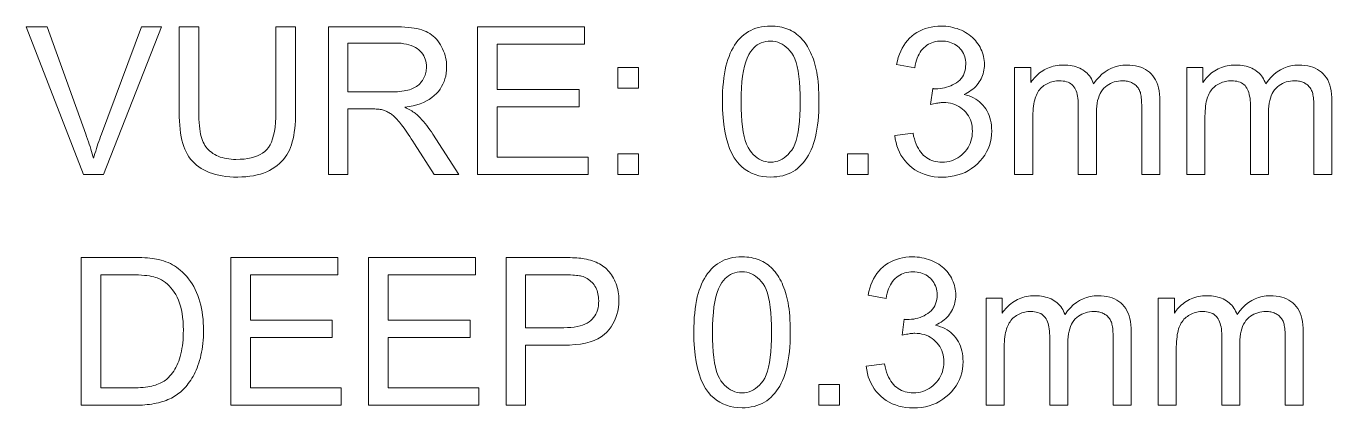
# Model space of a CAD drawing. Extents: x 0 to 594, y 0 to 575.
# Drawn here: x 257.04 to 283.53, y 84.37 to 92.12 of the extents above; entities that cross this region are included whole.
import ezdxf

# ---------------------------------------------------------------- set-up
doc = ezdxf.new("R2010")
doc.units = 0

msp = doc.modelspace()

# ---------------------------------------------------------------- linework, layer by layer
at = {"color": 7, "lineweight": 13}
for points in [[(258.199, 89.103), (257.037, 92.103), (257.467, 92.103), (258.246, 89.924), (258.265, 89.872), (258.283, 89.82), (258.3, 89.77), (258.317, 89.719), (258.333, 89.67), (258.348, 89.621), (258.363, 89.573), (258.377, 89.526), (258.391, 89.479), (258.404, 89.433), (258.418, 89.482), (258.433, 89.531), (258.448, 89.58), (258.463, 89.629), (258.479, 89.678), (258.495, 89.727), (258.512, 89.776), (258.53, 89.826), (258.547, 89.875), (258.565, 89.924), (259.376, 92.103), (259.781, 92.103), (258.606, 89.103)], [(262.106, 92.103), (262.503, 92.103), (262.503, 90.37), (262.502, 90.281), (262.499, 90.196), (262.494, 90.115), (262.486, 90.038), (262.477, 89.964), (262.466, 89.894), (262.453, 89.828), (262.437, 89.765), (262.42, 89.707), (262.4, 89.652), (262.378, 89.599), (262.353, 89.549), (262.324, 89.501), (262.292, 89.455), (262.257, 89.41), (262.218, 89.368), (262.176, 89.328), (262.131, 89.289), (262.083, 89.253), (262.031, 89.219), (261.976, 89.187), (261.918, 89.159), (261.856, 89.134), (261.791, 89.112), (261.722, 89.094), (261.651, 89.079), (261.575, 89.067), (261.497, 89.059), (261.415, 89.054), (261.33, 89.052), (261.247, 89.053), (261.168, 89.058), (261.091, 89.065), (261.017, 89.075), (260.947, 89.088), (260.88, 89.104), (260.815, 89.123), (260.754, 89.145), (260.696, 89.17), (260.641, 89.197), (260.588, 89.228), (260.539, 89.261), (260.493, 89.296), (260.451, 89.334), (260.411, 89.375), (260.374, 89.418), (260.34, 89.464), (260.31, 89.513), (260.282, 89.564), (260.258, 89.618), (260.236, 89.675), (260.217, 89.736), (260.199, 89.801), (260.185, 89.87), (260.172, 89.943), (260.162, 90.021), (260.154, 90.102), (260.148, 90.187), (260.144, 90.276), (260.143, 90.37), (260.143, 92.103), (260.54, 92.103), (260.54, 90.372), (260.541, 90.296), (260.543, 90.224), (260.547, 90.156), (260.552, 90.092), (260.558, 90.032), (260.566, 89.977), (260.576, 89.925), (260.587, 89.878), (260.599, 89.835), (260.613, 89.796), (260.628, 89.76), (260.646, 89.725), (260.666, 89.692), (260.688, 89.661), (260.712, 89.632), (260.738, 89.604), (260.766, 89.578), (260.796, 89.554), (260.828, 89.531), (260.863, 89.51), (260.899, 89.491), (260.936, 89.474), (260.976, 89.459), (261.017, 89.446), (261.059, 89.435), (261.103, 89.426), (261.149, 89.419), (261.196, 89.414), (261.245, 89.411), (261.295, 89.41), (261.38, 89.412), (261.46, 89.418), (261.535, 89.428), (261.605, 89.442), (261.67, 89.46), (261.73, 89.482), (261.785, 89.507), (261.835, 89.537), (261.88, 89.571), (261.919, 89.609), (261.955, 89.652), (261.987, 89.703), (262.014, 89.761), (262.039, 89.826), (262.059, 89.899), (262.076, 89.979), (262.089, 90.066), (262.098, 90.161), (262.104, 90.263), (262.106, 90.372)], [(263.17, 89.103), (263.17, 92.103), (264.5, 92.103), (264.578, 92.102), (264.653, 92.1), (264.723, 92.096), (264.79, 92.09), (264.853, 92.083), (264.912, 92.074), (264.967, 92.064), (265.019, 92.051), (265.066, 92.038), (265.11, 92.022), (265.151, 92.005), (265.19, 91.985), (265.228, 91.963), (265.263, 91.938), (265.298, 91.911), (265.33, 91.881), (265.361, 91.848), (265.39, 91.814), (265.418, 91.777), (265.443, 91.737), (265.467, 91.695), (265.488, 91.653), (265.507, 91.61), (265.523, 91.566), (265.537, 91.521), (265.548, 91.476), (265.557, 91.429), (265.563, 91.382), (265.567, 91.334), (265.568, 91.285), (265.566, 91.222), (265.56, 91.161), (265.55, 91.102), (265.535, 91.045), (265.517, 90.99), (265.494, 90.938), (265.467, 90.887), (265.436, 90.838), (265.401, 90.791), (265.362, 90.746), (265.318, 90.704), (265.27, 90.665), (265.217, 90.629), (265.16, 90.597), (265.099, 90.567), (265.032, 90.541), (264.962, 90.518), (264.887, 90.498), (264.807, 90.482), (264.723, 90.468), (264.754, 90.453), (264.783, 90.438), (264.811, 90.423), (264.837, 90.408), (264.862, 90.393), (264.885, 90.378), (264.907, 90.363), (264.927, 90.348), (264.945, 90.333), (264.962, 90.319), (264.997, 90.286), (265.031, 90.252), (265.065, 90.216), (265.099, 90.178), (265.132, 90.139), (265.165, 90.098), (265.197, 90.056), (265.229, 90.012), (265.261, 89.967), (265.292, 89.92), (265.814, 89.103), (265.314, 89.103), (264.917, 89.727), (264.883, 89.78), (264.85, 89.83), (264.819, 89.878), (264.788, 89.923), (264.759, 89.966), (264.731, 90.006), (264.704, 90.043), (264.678, 90.078), (264.654, 90.111), (264.631, 90.141), (264.609, 90.168), (264.587, 90.195), (264.566, 90.219), (264.545, 90.241), (264.524, 90.262), (264.504, 90.282), (264.485, 90.299), (264.466, 90.315), (264.447, 90.329), (264.429, 90.341), (264.412, 90.352), (264.394, 90.363), (264.376, 90.372), (264.358, 90.381), (264.34, 90.39), (264.321, 90.397), (264.303, 90.404), (264.285, 90.411), (264.267, 90.416), (264.248, 90.421), (264.234, 90.424), (264.218, 90.426), (264.2, 90.428), (264.181, 90.43), (264.159, 90.432), (264.136, 90.433), (264.112, 90.434), (264.085, 90.435), (264.057, 90.435), (264.027, 90.435), (263.567, 90.435), (263.567, 89.103)], [(266.198, 89.103), (266.198, 92.103), (268.368, 92.103), (268.368, 91.749), (266.595, 91.749), (266.595, 90.83), (268.255, 90.83), (268.255, 90.478), (266.595, 90.478), (266.595, 89.457), (268.437, 89.457), (268.437, 89.103)], [(271.165, 90.583), (271.166, 90.687), (271.169, 90.787), (271.175, 90.883), (271.183, 90.975), (271.192, 91.063), (271.204, 91.146), (271.219, 91.226), (271.235, 91.301), (271.254, 91.372), (271.275, 91.439), (271.298, 91.502), (271.323, 91.563), (271.35, 91.62), (271.379, 91.675), (271.411, 91.726), (271.444, 91.775), (271.48, 91.82), (271.518, 91.863), (271.558, 91.903), (271.6, 91.939), (271.644, 91.973), (271.691, 92.003), (271.74, 92.029), (271.79, 92.052), (271.844, 92.071), (271.899, 92.087), (271.957, 92.1), (272.017, 92.108), (272.079, 92.114), (272.143, 92.115), (272.191, 92.114), (272.237, 92.112), (272.283, 92.107), (272.327, 92.1), (272.37, 92.091), (272.412, 92.08), (272.452, 92.068), (272.492, 92.053), (272.53, 92.037), (272.567, 92.018), (272.603, 91.998), (272.637, 91.976), (272.67, 91.952), (272.702, 91.927), (272.733, 91.9), (272.763, 91.871), (272.791, 91.84), (272.818, 91.808), (272.843, 91.774), (272.868, 91.738), (272.891, 91.7), (272.913, 91.661), (272.934, 91.621), (272.954, 91.579), (272.974, 91.535), (272.992, 91.489), (273.009, 91.442), (273.025, 91.394), (273.04, 91.344), (273.054, 91.292), (273.067, 91.237), (273.078, 91.179), (273.088, 91.117), (273.097, 91.052), (273.105, 90.983), (273.111, 90.91), (273.115, 90.834), (273.119, 90.754), (273.121, 90.67), (273.121, 90.583), (273.12, 90.479), (273.117, 90.38), (273.112, 90.284), (273.104, 90.193), (273.094, 90.106), (273.082, 90.022), (273.068, 89.943), (273.052, 89.868), (273.034, 89.797), (273.013, 89.73), (272.99, 89.667), (272.965, 89.606), (272.938, 89.549), (272.909, 89.494), (272.878, 89.443), (272.844, 89.394), (272.808, 89.348), (272.771, 89.306), (272.731, 89.266), (272.689, 89.229), (272.644, 89.195), (272.598, 89.165), (272.549, 89.139), (272.498, 89.116), (272.444, 89.096), (272.389, 89.08), (272.331, 89.068), (272.27, 89.059), (272.208, 89.054), (272.143, 89.052), (272.058, 89.055), (271.977, 89.064), (271.9, 89.08), (271.826, 89.102), (271.756, 89.13), (271.69, 89.164), (271.627, 89.204), (271.568, 89.251), (271.513, 89.304), (271.462, 89.363), (271.405, 89.443), (271.355, 89.532), (271.31, 89.63), (271.272, 89.738), (271.239, 89.855), (271.213, 89.982), (271.192, 90.118), (271.177, 90.263), (271.168, 90.418)], [(274.662, 89.895), (275.031, 89.944), (275.044, 89.883), (275.06, 89.826), (275.077, 89.772), (275.096, 89.722), (275.116, 89.675), (275.139, 89.631), (275.163, 89.592), (275.189, 89.555), (275.217, 89.522), (275.247, 89.493), (275.278, 89.467), (275.31, 89.443), (275.344, 89.423), (275.379, 89.405), (275.416, 89.389), (275.453, 89.377), (275.493, 89.367), (275.533, 89.36), (275.575, 89.356), (275.618, 89.355), (275.669, 89.357), (275.719, 89.362), (275.767, 89.371), (275.813, 89.384), (275.858, 89.4), (275.901, 89.42), (275.942, 89.443), (275.982, 89.47), (276.02, 89.501), (276.057, 89.535), (276.091, 89.572), (276.121, 89.61), (276.148, 89.651), (276.172, 89.693), (276.191, 89.736), (276.207, 89.782), (276.22, 89.829), (276.229, 89.878), (276.234, 89.929), (276.236, 89.981), (276.234, 90.031), (276.229, 90.079), (276.221, 90.125), (276.21, 90.17), (276.195, 90.213), (276.176, 90.253), (276.155, 90.293), (276.13, 90.33), (276.102, 90.366), (276.07, 90.4), (276.036, 90.431), (276, 90.459), (275.963, 90.484), (275.923, 90.505), (275.882, 90.523), (275.839, 90.538), (275.794, 90.549), (275.747, 90.558), (275.699, 90.563), (275.649, 90.564), (275.627, 90.564), (275.605, 90.563), (275.581, 90.561), (275.557, 90.558), (275.532, 90.554), (275.505, 90.55), (275.478, 90.544), (275.449, 90.538), (275.419, 90.531), (275.389, 90.523), (275.43, 90.847), (275.437, 90.846), (275.444, 90.845), (275.451, 90.845), (275.457, 90.844), (275.463, 90.844), (275.469, 90.843), (275.474, 90.843), (275.479, 90.843), (275.484, 90.843), (275.489, 90.843), (275.536, 90.844), (275.581, 90.847), (275.626, 90.854), (275.67, 90.862), (275.713, 90.873), (275.755, 90.887), (275.795, 90.903), (275.835, 90.921), (275.875, 90.942), (275.913, 90.965), (275.948, 90.991), (275.98, 91.02), (276.009, 91.051), (276.033, 91.085), (276.054, 91.121), (276.071, 91.161), (276.084, 91.202), (276.093, 91.247), (276.099, 91.294), (276.101, 91.344), (276.1, 91.384), (276.095, 91.422), (276.089, 91.459), (276.079, 91.495), (276.067, 91.529), (276.052, 91.562), (276.034, 91.593), (276.013, 91.624), (275.99, 91.652), (275.964, 91.68), (275.936, 91.705), (275.906, 91.727), (275.874, 91.747), (275.841, 91.765), (275.807, 91.779), (275.771, 91.791), (275.733, 91.801), (275.693, 91.807), (275.652, 91.811), (275.61, 91.813), (275.568, 91.811), (275.527, 91.807), (275.487, 91.8), (275.449, 91.791), (275.413, 91.779), (275.378, 91.764), (275.344, 91.746), (275.312, 91.726), (275.281, 91.703), (275.252, 91.677), (275.224, 91.649), (275.198, 91.618), (275.175, 91.584), (275.153, 91.548), (275.134, 91.509), (275.117, 91.467), (275.101, 91.422), (275.088, 91.375), (275.077, 91.325), (275.068, 91.272), (274.699, 91.338), (274.714, 91.41), (274.733, 91.479), (274.755, 91.545), (274.781, 91.607), (274.81, 91.666), (274.842, 91.722), (274.878, 91.775), (274.917, 91.824), (274.96, 91.869), (275.006, 91.912), (275.055, 91.95), (275.107, 91.985), (275.16, 92.016), (275.216, 92.042), (275.275, 92.064), (275.335, 92.083), (275.398, 92.097), (275.464, 92.107), (275.532, 92.113), (275.602, 92.115), (275.65, 92.114), (275.698, 92.111), (275.745, 92.106), (275.792, 92.099), (275.837, 92.089), (275.882, 92.077), (275.926, 92.064), (275.97, 92.048), (276.012, 92.03), (276.054, 92.01), (276.094, 91.988), (276.133, 91.965), (276.169, 91.94), (276.204, 91.913), (276.236, 91.885), (276.267, 91.856), (276.296, 91.825), (276.322, 91.792), (276.347, 91.758), (276.37, 91.722), (276.391, 91.686), (276.409, 91.649), (276.426, 91.611), (276.44, 91.573), (276.452, 91.535), (276.462, 91.496), (276.47, 91.456), (276.475, 91.417), (276.478, 91.376), (276.48, 91.336), (276.478, 91.297), (276.475, 91.259), (276.47, 91.222), (276.463, 91.186), (276.453, 91.15), (276.442, 91.115), (276.428, 91.081), (276.413, 91.047), (276.395, 91.014), (276.375, 90.982), (276.353, 90.95), (276.329, 90.92), (276.304, 90.892), (276.276, 90.864), (276.246, 90.838), (276.214, 90.814), (276.18, 90.79), (276.144, 90.768), (276.106, 90.747), (276.066, 90.728), (276.118, 90.714), (276.168, 90.698), (276.215, 90.679), (276.26, 90.658), (276.303, 90.634), (276.343, 90.607), (276.38, 90.577), (276.416, 90.545), (276.449, 90.511), (276.48, 90.473), (276.508, 90.434), (276.533, 90.392), (276.555, 90.348), (276.574, 90.303), (276.59, 90.255), (276.603, 90.206), (276.614, 90.155), (276.621, 90.102), (276.625, 90.046), (276.627, 89.989), (276.624, 89.912), (276.615, 89.837), (276.601, 89.764), (276.581, 89.694), (276.555, 89.626), (276.524, 89.561), (276.486, 89.498), (276.444, 89.437), (276.395, 89.379), (276.34, 89.323), (276.282, 89.271), (276.22, 89.225), (276.155, 89.184), (276.087, 89.148), (276.016, 89.118), (275.942, 89.094), (275.865, 89.075), (275.785, 89.061), (275.702, 89.053), (275.616, 89.05), (275.538, 89.052), (275.463, 89.059), (275.391, 89.071), (275.321, 89.088), (275.255, 89.109), (275.19, 89.135), (275.129, 89.165), (275.07, 89.201), (275.014, 89.241), (274.96, 89.285), (274.91, 89.334), (274.865, 89.385), (274.824, 89.439), (274.787, 89.496), (274.755, 89.555), (274.728, 89.618), (274.705, 89.683), (274.686, 89.751), (274.672, 89.822)], [(263.567, 90.779), (264.42, 90.779), (264.473, 90.78), (264.524, 90.781), (264.573, 90.784), (264.619, 90.788), (264.663, 90.793), (264.704, 90.799), (264.743, 90.807), (264.78, 90.815), (264.814, 90.825), (264.846, 90.835), (264.876, 90.847), (264.904, 90.861), (264.931, 90.875), (264.957, 90.891), (264.981, 90.909), (265.003, 90.927), (265.025, 90.947), (265.044, 90.969), (265.062, 90.991), (265.079, 91.015), (265.094, 91.04), (265.108, 91.066), (265.12, 91.092), (265.13, 91.118), (265.139, 91.145), (265.146, 91.172), (265.152, 91.199), (265.156, 91.227), (265.158, 91.256), (265.159, 91.285), (265.157, 91.326), (265.153, 91.367), (265.145, 91.405), (265.134, 91.443), (265.12, 91.478), (265.103, 91.513), (265.083, 91.545), (265.06, 91.577), (265.034, 91.606), (265.004, 91.635), (264.972, 91.661), (264.935, 91.684), (264.896, 91.704), (264.852, 91.722), (264.805, 91.737), (264.755, 91.75), (264.7, 91.759), (264.643, 91.766), (264.581, 91.77), (264.516, 91.772), (263.567, 91.772)], [(271.544, 90.583), (271.545, 90.44), (271.551, 90.307), (271.559, 90.184), (271.571, 90.071), (271.587, 89.967), (271.606, 89.874), (271.628, 89.791), (271.654, 89.717), (271.684, 89.653), (271.717, 89.599), (271.752, 89.553), (271.789, 89.511), (271.828, 89.475), (271.868, 89.443), (271.91, 89.416), (271.953, 89.394), (271.998, 89.377), (272.045, 89.365), (272.093, 89.357), (272.143, 89.355), (272.193, 89.357), (272.242, 89.365), (272.288, 89.377), (272.333, 89.394), (272.377, 89.416), (272.419, 89.443), (272.459, 89.475), (272.497, 89.512), (272.535, 89.554), (272.57, 89.6), (272.603, 89.654), (272.632, 89.718), (272.658, 89.792), (272.681, 89.875), (272.7, 89.969), (272.715, 90.072), (272.727, 90.185), (272.736, 90.308), (272.741, 90.44), (272.743, 90.583), (272.741, 90.726), (272.736, 90.859), (272.727, 90.982), (272.715, 91.096), (272.7, 91.199), (272.681, 91.293), (272.658, 91.376), (272.632, 91.45), (272.603, 91.513), (272.57, 91.567), (272.534, 91.613), (272.497, 91.655), (272.459, 91.691), (272.418, 91.723), (272.376, 91.75), (272.332, 91.772), (272.286, 91.789), (272.239, 91.801), (272.19, 91.808), (272.139, 91.81), (272.089, 91.808), (272.042, 91.802), (271.996, 91.791), (271.953, 91.776), (271.911, 91.757), (271.871, 91.733), (271.834, 91.705), (271.799, 91.673), (271.765, 91.636), (271.734, 91.596), (271.698, 91.536), (271.665, 91.467), (271.637, 91.389), (271.612, 91.302), (271.591, 91.205), (271.574, 91.099), (271.561, 90.984), (271.551, 90.86), (271.546, 90.726)], [(269.041, 90.857), (269.041, 91.276), (269.46, 91.276), (269.46, 90.857)], [(277.093, 89.103), (277.093, 91.276), (277.423, 91.276), (277.423, 90.971), (277.444, 91.003), (277.467, 91.033), (277.49, 91.062), (277.516, 91.089), (277.542, 91.115), (277.57, 91.141), (277.599, 91.164), (277.63, 91.187), (277.662, 91.208), (277.695, 91.228), (277.73, 91.247), (277.765, 91.263), (277.801, 91.278), (277.839, 91.291), (277.877, 91.301), (277.916, 91.31), (277.956, 91.317), (277.997, 91.322), (278.039, 91.325), (278.082, 91.326), (278.129, 91.324), (278.175, 91.321), (278.219, 91.316), (278.261, 91.309), (278.302, 91.3), (278.34, 91.289), (278.377, 91.276), (278.413, 91.261), (278.446, 91.244), (278.478, 91.225), (278.508, 91.204), (278.536, 91.182), (278.562, 91.158), (278.587, 91.132), (278.61, 91.105), (278.63, 91.076), (278.65, 91.046), (278.667, 91.014), (278.682, 90.98), (278.696, 90.945), (278.749, 91.017), (278.805, 91.082), (278.864, 91.139), (278.927, 91.188), (278.992, 91.23), (279.061, 91.265), (279.133, 91.291), (279.208, 91.31), (279.286, 91.322), (279.367, 91.326), (279.43, 91.324), (279.49, 91.318), (279.548, 91.309), (279.602, 91.297), (279.653, 91.281), (279.701, 91.261), (279.746, 91.238), (279.789, 91.211), (279.828, 91.18), (279.864, 91.146), (279.897, 91.109), (279.927, 91.067), (279.953, 91.022), (279.976, 90.972), (279.995, 90.919), (280.01, 90.862), (280.023, 90.801), (280.031, 90.736), (280.036, 90.667), (280.038, 90.595), (280.038, 89.103), (279.672, 89.103), (279.672, 90.472), (279.672, 90.515), (279.67, 90.556), (279.669, 90.594), (279.666, 90.629), (279.663, 90.662), (279.659, 90.693), (279.654, 90.721), (279.649, 90.747), (279.643, 90.77), (279.636, 90.79), (279.628, 90.809), (279.619, 90.828), (279.609, 90.845), (279.598, 90.862), (279.586, 90.878), (279.572, 90.893), (279.557, 90.908), (279.541, 90.922), (279.524, 90.935), (279.506, 90.947), (279.487, 90.958), (279.467, 90.968), (279.447, 90.977), (279.426, 90.985), (279.404, 90.991), (279.381, 90.997), (279.358, 91.001), (279.335, 91.004), (279.31, 91.006), (279.285, 91.006), (279.24, 91.005), (279.197, 91), (279.155, 90.993), (279.114, 90.982), (279.075, 90.968), (279.038, 90.951), (279.002, 90.932), (278.968, 90.909), (278.936, 90.883), (278.904, 90.854), (278.876, 90.821), (278.85, 90.785), (278.827, 90.746), (278.808, 90.703), (278.791, 90.656), (278.777, 90.605), (278.767, 90.551), (278.759, 90.493), (278.755, 90.431), (278.753, 90.366), (278.753, 89.103), (278.385, 89.103), (278.385, 90.515), (278.384, 90.563), (278.381, 90.608), (278.377, 90.651), (278.37, 90.692), (278.362, 90.73), (278.352, 90.766), (278.341, 90.799), (278.327, 90.829), (278.312, 90.858), (278.295, 90.883), (278.276, 90.907), (278.254, 90.928), (278.23, 90.946), (278.204, 90.962), (278.176, 90.976), (278.145, 90.987), (278.112, 90.995), (278.077, 91.001), (278.04, 91.005), (278, 91.006), (277.969, 91.005), (277.939, 91.003), (277.909, 90.999), (277.879, 90.993), (277.85, 90.986), (277.822, 90.977), (277.794, 90.966), (277.766, 90.954), (277.739, 90.94), (277.712, 90.924), (277.687, 90.907), (277.663, 90.889), (277.64, 90.868), (277.618, 90.847), (277.599, 90.824), (277.58, 90.799), (277.563, 90.773), (277.548, 90.745), (277.534, 90.716), (277.521, 90.685), (277.51, 90.652), (277.5, 90.616), (277.491, 90.578), (277.483, 90.537), (277.477, 90.493), (277.471, 90.446), (277.467, 90.396), (277.464, 90.344), (277.462, 90.289), (277.462, 90.231), (277.462, 89.103)], [(280.585, 89.103), (280.585, 91.276), (280.914, 91.276), (280.914, 90.971), (280.935, 91.003), (280.958, 91.033), (280.982, 91.062), (281.007, 91.089), (281.033, 91.115), (281.061, 91.141), (281.09, 91.164), (281.121, 91.187), (281.153, 91.208), (281.186, 91.228), (281.221, 91.247), (281.256, 91.263), (281.292, 91.278), (281.33, 91.291), (281.368, 91.301), (281.407, 91.31), (281.447, 91.317), (281.488, 91.322), (281.53, 91.325), (281.573, 91.326), (281.62, 91.324), (281.666, 91.321), (281.71, 91.316), (281.752, 91.309), (281.793, 91.3), (281.831, 91.289), (281.868, 91.276), (281.904, 91.261), (281.937, 91.244), (281.969, 91.225), (281.999, 91.204), (282.027, 91.182), (282.053, 91.158), (282.078, 91.132), (282.101, 91.105), (282.122, 91.076), (282.141, 91.046), (282.158, 91.014), (282.173, 90.98), (282.187, 90.945), (282.24, 91.017), (282.296, 91.082), (282.356, 91.139), (282.418, 91.188), (282.484, 91.23), (282.552, 91.265), (282.624, 91.291), (282.699, 91.31), (282.777, 91.322), (282.858, 91.326), (282.921, 91.324), (282.981, 91.318), (283.039, 91.309), (283.093, 91.297), (283.144, 91.281), (283.192, 91.261), (283.238, 91.238), (283.28, 91.211), (283.319, 91.18), (283.355, 91.146), (283.388, 91.109), (283.418, 91.067), (283.444, 91.022), (283.467, 90.972), (283.486, 90.919), (283.501, 90.862), (283.514, 90.801), (283.522, 90.736), (283.528, 90.667), (283.529, 90.595), (283.529, 89.103), (283.163, 89.103), (283.163, 90.472), (283.163, 90.515), (283.162, 90.556), (283.16, 90.594), (283.157, 90.629), (283.154, 90.662), (283.15, 90.693), (283.145, 90.721), (283.14, 90.747), (283.134, 90.77), (283.127, 90.79), (283.119, 90.809), (283.111, 90.828), (283.1, 90.845), (283.089, 90.862), (283.077, 90.878), (283.063, 90.893), (283.048, 90.908), (283.033, 90.922), (283.016, 90.935), (282.997, 90.947), (282.978, 90.958), (282.958, 90.968), (282.938, 90.977), (282.917, 90.985), (282.895, 90.991), (282.873, 90.997), (282.849, 91.001), (282.826, 91.004), (282.801, 91.006), (282.776, 91.006), (282.731, 91.005), (282.688, 91), (282.646, 90.993), (282.605, 90.982), (282.566, 90.968), (282.529, 90.951), (282.493, 90.932), (282.459, 90.909), (282.427, 90.883), (282.396, 90.854), (282.367, 90.821), (282.341, 90.785), (282.318, 90.746), (282.299, 90.703), (282.282, 90.656), (282.268, 90.605), (282.258, 90.551), (282.25, 90.493), (282.246, 90.431), (282.244, 90.366), (282.244, 89.103), (281.876, 89.103), (281.876, 90.515), (281.875, 90.563), (281.872, 90.608), (281.868, 90.651), (281.861, 90.692), (281.853, 90.73), (281.843, 90.766), (281.832, 90.799), (281.818, 90.829), (281.803, 90.858), (281.786, 90.883), (281.767, 90.907), (281.745, 90.928), (281.721, 90.946), (281.695, 90.962), (281.667, 90.976), (281.637, 90.987), (281.604, 90.995), (281.568, 91.001), (281.531, 91.005), (281.491, 91.006), (281.46, 91.005), (281.43, 91.003), (281.4, 90.999), (281.37, 90.993), (281.341, 90.986), (281.313, 90.977), (281.285, 90.966), (281.257, 90.954), (281.23, 90.94), (281.204, 90.924), (281.178, 90.907), (281.154, 90.889), (281.131, 90.868), (281.11, 90.847), (281.09, 90.824), (281.071, 90.799), (281.054, 90.773), (281.039, 90.745), (281.025, 90.716), (281.012, 90.685), (281.001, 90.652), (280.991, 90.616), (280.982, 90.578), (280.974, 90.537), (280.968, 90.493), (280.962, 90.446), (280.958, 90.396), (280.955, 90.344), (280.954, 90.289), (280.953, 90.231), (280.953, 89.103)], [(269.041, 89.103), (269.041, 89.523), (269.46, 89.523), (269.46, 89.103)], [(273.703, 89.103), (273.703, 89.523), (274.122, 89.523), (274.122, 89.103)], [(270.584, 85.901), (270.585, 86.005), (270.588, 86.105), (270.594, 86.201), (270.601, 86.293), (270.611, 86.381), (270.623, 86.464), (270.638, 86.544), (270.654, 86.619), (270.673, 86.69), (270.693, 86.757), (270.716, 86.82), (270.741, 86.881), (270.769, 86.938), (270.798, 86.993), (270.829, 87.044), (270.863, 87.093), (270.899, 87.138), (270.937, 87.181), (270.977, 87.221), (271.019, 87.257), (271.063, 87.291), (271.11, 87.321), (271.158, 87.347), (271.209, 87.37), (271.263, 87.389), (271.318, 87.405), (271.376, 87.417), (271.436, 87.426), (271.498, 87.432), (271.562, 87.433), (271.61, 87.432), (271.656, 87.429), (271.702, 87.425), (271.746, 87.418), (271.789, 87.409), (271.83, 87.398), (271.871, 87.386), (271.91, 87.371), (271.949, 87.355), (271.986, 87.336), (272.021, 87.316), (272.056, 87.294), (272.089, 87.27), (272.121, 87.245), (272.152, 87.217), (272.181, 87.188), (272.21, 87.158), (272.236, 87.126), (272.262, 87.091), (272.286, 87.056), (272.31, 87.018), (272.332, 86.979), (272.353, 86.939), (272.373, 86.896), (272.392, 86.853), (272.41, 86.807), (272.428, 86.76), (272.444, 86.712), (272.459, 86.661), (272.473, 86.61), (272.486, 86.555), (272.497, 86.497), (272.507, 86.435), (272.516, 86.37), (272.523, 86.301), (272.529, 86.228), (272.534, 86.152), (272.538, 86.072), (272.54, 85.988), (272.54, 85.901), (272.539, 85.797), (272.536, 85.697), (272.53, 85.602), (272.523, 85.511), (272.513, 85.423), (272.501, 85.34), (272.487, 85.261), (272.471, 85.186), (272.452, 85.115), (272.432, 85.048), (272.409, 84.985), (272.384, 84.924), (272.357, 84.867), (272.328, 84.812), (272.296, 84.761), (272.263, 84.712), (272.227, 84.666), (272.189, 84.624), (272.15, 84.584), (272.107, 84.547), (272.063, 84.513), (272.017, 84.483), (271.968, 84.457), (271.917, 84.434), (271.863, 84.414), (271.807, 84.398), (271.75, 84.386), (271.689, 84.377), (271.627, 84.372), (271.562, 84.37), (271.477, 84.373), (271.396, 84.382), (271.319, 84.398), (271.245, 84.42), (271.175, 84.448), (271.109, 84.482), (271.046, 84.522), (270.987, 84.569), (270.932, 84.622), (270.881, 84.681), (270.824, 84.76), (270.774, 84.85), (270.729, 84.948), (270.691, 85.056), (270.658, 85.173), (270.631, 85.3), (270.611, 85.436), (270.596, 85.581), (270.587, 85.736)], [(274.081, 85.213), (274.45, 85.262), (274.463, 85.201), (274.478, 85.144), (274.496, 85.09), (274.515, 85.04), (274.535, 84.993), (274.558, 84.949), (274.582, 84.909), (274.608, 84.873), (274.636, 84.84), (274.665, 84.811), (274.697, 84.785), (274.729, 84.761), (274.763, 84.74), (274.798, 84.722), (274.835, 84.707), (274.872, 84.695), (274.911, 84.685), (274.952, 84.678), (274.994, 84.674), (275.037, 84.673), (275.088, 84.675), (275.138, 84.68), (275.185, 84.689), (275.232, 84.702), (275.277, 84.718), (275.32, 84.738), (275.361, 84.761), (275.401, 84.788), (275.439, 84.819), (275.476, 84.853), (275.51, 84.89), (275.54, 84.928), (275.567, 84.969), (275.59, 85.011), (275.61, 85.054), (275.626, 85.1), (275.639, 85.147), (275.648, 85.196), (275.653, 85.247), (275.655, 85.299), (275.653, 85.349), (275.648, 85.397), (275.64, 85.443), (275.628, 85.488), (275.613, 85.53), (275.595, 85.571), (275.574, 85.611), (275.549, 85.648), (275.521, 85.684), (275.489, 85.717), (275.455, 85.749), (275.419, 85.777), (275.382, 85.801), (275.342, 85.823), (275.301, 85.841), (275.258, 85.856), (275.213, 85.867), (275.166, 85.876), (275.118, 85.88), (275.068, 85.882), (275.046, 85.882), (275.024, 85.88), (275, 85.878), (274.976, 85.876), (274.95, 85.872), (274.924, 85.867), (274.896, 85.862), (274.868, 85.856), (274.838, 85.849), (274.808, 85.841), (274.849, 86.165), (274.856, 86.164), (274.863, 86.163), (274.869, 86.162), (274.876, 86.162), (274.882, 86.161), (274.888, 86.161), (274.893, 86.161), (274.898, 86.161), (274.903, 86.16), (274.908, 86.16), (274.954, 86.162), (275, 86.165), (275.045, 86.171), (275.089, 86.18), (275.131, 86.191), (275.173, 86.205), (275.214, 86.221), (275.254, 86.239), (275.293, 86.26), (275.332, 86.283), (275.367, 86.309), (275.399, 86.338), (275.428, 86.369), (275.452, 86.403), (275.473, 86.439), (275.49, 86.478), (275.503, 86.52), (275.512, 86.565), (275.518, 86.612), (275.52, 86.662), (275.518, 86.702), (275.514, 86.74), (275.507, 86.777), (275.498, 86.813), (275.486, 86.847), (275.47, 86.88), (275.453, 86.911), (275.432, 86.941), (275.409, 86.97), (275.383, 86.997), (275.354, 87.023), (275.325, 87.045), (275.293, 87.065), (275.26, 87.083), (275.226, 87.097), (275.189, 87.109), (275.152, 87.118), (275.112, 87.125), (275.071, 87.129), (275.029, 87.13), (274.986, 87.129), (274.946, 87.125), (274.906, 87.118), (274.868, 87.109), (274.832, 87.097), (274.797, 87.082), (274.763, 87.064), (274.731, 87.044), (274.7, 87.021), (274.671, 86.995), (274.643, 86.967), (274.617, 86.936), (274.594, 86.902), (274.572, 86.866), (274.553, 86.827), (274.535, 86.785), (274.52, 86.74), (274.507, 86.693), (274.496, 86.643), (274.486, 86.59), (274.118, 86.656), (274.133, 86.728), (274.152, 86.797), (274.174, 86.863), (274.2, 86.925), (274.229, 86.984), (274.261, 87.04), (274.297, 87.092), (274.336, 87.142), (274.379, 87.187), (274.425, 87.23), (274.474, 87.268), (274.525, 87.303), (274.579, 87.334), (274.635, 87.36), (274.694, 87.382), (274.754, 87.401), (274.817, 87.415), (274.883, 87.425), (274.95, 87.431), (275.02, 87.433), (275.069, 87.432), (275.117, 87.429), (275.164, 87.424), (275.211, 87.416), (275.256, 87.407), (275.301, 87.395), (275.345, 87.382), (275.388, 87.366), (275.431, 87.348), (275.473, 87.328), (275.513, 87.306), (275.552, 87.283), (275.588, 87.258), (275.622, 87.231), (275.655, 87.203), (275.686, 87.174), (275.714, 87.143), (275.741, 87.11), (275.766, 87.076), (275.789, 87.04), (275.81, 87.004), (275.828, 86.967), (275.845, 86.929), (275.859, 86.891), (275.871, 86.853), (275.881, 86.814), (275.889, 86.774), (275.894, 86.735), (275.897, 86.694), (275.898, 86.654), (275.897, 86.615), (275.894, 86.577), (275.889, 86.54), (275.882, 86.504), (275.872, 86.468), (275.861, 86.433), (275.847, 86.398), (275.832, 86.365), (275.814, 86.332), (275.794, 86.3), (275.772, 86.268), (275.748, 86.238), (275.722, 86.21), (275.694, 86.182), (275.665, 86.156), (275.633, 86.132), (275.599, 86.108), (275.563, 86.086), (275.525, 86.065), (275.485, 86.046), (275.537, 86.032), (275.587, 86.016), (275.634, 85.997), (275.679, 85.976), (275.721, 85.951), (275.762, 85.925), (275.799, 85.895), (275.835, 85.863), (275.868, 85.828), (275.898, 85.791), (275.926, 85.751), (275.951, 85.71), (275.974, 85.666), (275.993, 85.621), (276.009, 85.573), (276.022, 85.524), (276.032, 85.473), (276.04, 85.419), (276.044, 85.364), (276.046, 85.307), (276.043, 85.23), (276.034, 85.155), (276.02, 85.082), (276, 85.012), (275.974, 84.944), (275.943, 84.879), (275.905, 84.816), (275.862, 84.755), (275.814, 84.697), (275.759, 84.641), (275.7, 84.589), (275.639, 84.543), (275.574, 84.502), (275.506, 84.466), (275.435, 84.436), (275.361, 84.411), (275.284, 84.392), (275.204, 84.379), (275.121, 84.371), (275.035, 84.368), (274.957, 84.37), (274.882, 84.377), (274.81, 84.389), (274.74, 84.405), (274.673, 84.427), (274.609, 84.453), (274.548, 84.483), (274.489, 84.518), (274.432, 84.558), (274.379, 84.603), (274.329, 84.652), (274.284, 84.703), (274.243, 84.757), (274.206, 84.814), (274.174, 84.873), (274.146, 84.936), (274.123, 85.001), (274.105, 85.069), (274.091, 85.139)], [(258.156, 84.421), (258.156, 87.421), (259.19, 87.421), (259.258, 87.421), (259.323, 87.419), (259.385, 87.417), (259.443, 87.414), (259.498, 87.41), (259.55, 87.406), (259.598, 87.4), (259.643, 87.393), (259.685, 87.386), (259.724, 87.378), (259.775, 87.365), (259.824, 87.35), (259.872, 87.334), (259.918, 87.315), (259.963, 87.295), (260.006, 87.272), (260.048, 87.248), (260.088, 87.222), (260.127, 87.193), (260.164, 87.163), (260.21, 87.122), (260.254, 87.078), (260.295, 87.033), (260.334, 86.985), (260.371, 86.935), (260.405, 86.882), (260.437, 86.828), (260.467, 86.771), (260.494, 86.712), (260.519, 86.651), (260.541, 86.587), (260.561, 86.522), (260.579, 86.455), (260.594, 86.387), (260.607, 86.316), (260.618, 86.244), (260.626, 86.17), (260.632, 86.094), (260.635, 86.017), (260.636, 85.937), (260.636, 85.87), (260.633, 85.804), (260.629, 85.739), (260.624, 85.676), (260.616, 85.615), (260.608, 85.555), (260.597, 85.497), (260.585, 85.44), (260.572, 85.385), (260.557, 85.332), (260.54, 85.28), (260.523, 85.23), (260.505, 85.181), (260.486, 85.135), (260.466, 85.09), (260.445, 85.048), (260.423, 85.007), (260.4, 84.968), (260.376, 84.93), (260.352, 84.895), (260.327, 84.861), (260.301, 84.829), (260.275, 84.798), (260.248, 84.768), (260.221, 84.74), (260.194, 84.714), (260.166, 84.689), (260.137, 84.665), (260.108, 84.643), (260.079, 84.623), (260.048, 84.603), (260.017, 84.585), (259.984, 84.567), (259.95, 84.551), (259.915, 84.535), (259.879, 84.521), (259.841, 84.507), (259.802, 84.495), (259.762, 84.483), (259.721, 84.472), (259.678, 84.462), (259.634, 84.454), (259.589, 84.446), (259.543, 84.439), (259.495, 84.434), (259.447, 84.429), (259.396, 84.426), (259.345, 84.423), (259.293, 84.422), (259.239, 84.421)], [(261.191, 84.421), (261.191, 87.421), (263.36, 87.421), (263.36, 87.067), (261.588, 87.067), (261.588, 86.148), (263.248, 86.148), (263.248, 85.796), (261.588, 85.796), (261.588, 84.775), (263.43, 84.775), (263.43, 84.421)], [(263.986, 84.421), (263.986, 87.421), (266.156, 87.421), (266.156, 87.067), (264.383, 87.067), (264.383, 86.148), (266.043, 86.148), (266.043, 85.796), (264.383, 85.796), (264.383, 84.775), (266.225, 84.775), (266.225, 84.421)], [(266.774, 84.421), (266.774, 87.421), (267.905, 87.421), (267.964, 87.421), (268.019, 87.42), (268.072, 87.418), (268.122, 87.416), (268.169, 87.414), (268.213, 87.411), (268.254, 87.407), (268.293, 87.403), (268.329, 87.398), (268.362, 87.392), (268.405, 87.384), (268.447, 87.375), (268.488, 87.364), (268.527, 87.352), (268.565, 87.339), (268.601, 87.324), (268.636, 87.308), (268.669, 87.291), (268.701, 87.272), (268.732, 87.252), (268.761, 87.231), (268.789, 87.208), (268.816, 87.183), (268.842, 87.156), (268.867, 87.128), (268.89, 87.098), (268.912, 87.067), (268.934, 87.034), (268.954, 86.999), (268.972, 86.963), (268.99, 86.925), (269.005, 86.887), (269.019, 86.848), (269.031, 86.808), (269.041, 86.767), (269.049, 86.726), (269.055, 86.684), (269.06, 86.641), (269.063, 86.598), (269.063, 86.553), (269.061, 86.478), (269.054, 86.405), (269.042, 86.334), (269.024, 86.266), (269.003, 86.2), (268.976, 86.136), (268.944, 86.075), (268.908, 86.016), (268.866, 85.96), (268.82, 85.906), (268.767, 85.855), (268.707, 85.81), (268.638, 85.77), (268.562, 85.736), (268.478, 85.707), (268.386, 85.683), (268.286, 85.664), (268.179, 85.651), (268.063, 85.643), (267.94, 85.641), (267.171, 85.641), (267.171, 84.421)], [(258.553, 84.775), (259.194, 84.775), (259.252, 84.776), (259.307, 84.777), (259.36, 84.78), (259.411, 84.784), (259.458, 84.789), (259.504, 84.795), (259.546, 84.802), (259.587, 84.81), (259.624, 84.82), (259.659, 84.83), (259.692, 84.842), (259.724, 84.854), (259.754, 84.867), (259.783, 84.882), (259.811, 84.897), (259.837, 84.913), (259.862, 84.93), (259.886, 84.947), (259.908, 84.966), (259.928, 84.986), (259.956, 85.015), (259.982, 85.046), (260.007, 85.079), (260.031, 85.114), (260.054, 85.151), (260.075, 85.19), (260.095, 85.231), (260.114, 85.274), (260.132, 85.319), (260.148, 85.365), (260.163, 85.414), (260.177, 85.465), (260.189, 85.518), (260.199, 85.572), (260.207, 85.629), (260.215, 85.688), (260.22, 85.749), (260.224, 85.812), (260.226, 85.877), (260.227, 85.944), (260.226, 86.035), (260.221, 86.123), (260.213, 86.206), (260.202, 86.285), (260.189, 86.36), (260.172, 86.43), (260.151, 86.496), (260.128, 86.557), (260.102, 86.614), (260.073, 86.667), (260.041, 86.716), (260.008, 86.761), (259.974, 86.804), (259.938, 86.842), (259.902, 86.878), (259.863, 86.91), (259.824, 86.939), (259.783, 86.965), (259.741, 86.987), (259.697, 87.006), (259.663, 87.017), (259.626, 87.028), (259.584, 87.037), (259.538, 87.045), (259.489, 87.052), (259.436, 87.057), (259.378, 87.061), (259.317, 87.065), (259.252, 87.066), (259.184, 87.067), (258.553, 87.067)], [(267.171, 85.995), (267.946, 85.995), (268.021, 85.996), (268.091, 86), (268.157, 86.008), (268.218, 86.018), (268.275, 86.03), (268.327, 86.046), (268.375, 86.065), (268.419, 86.086), (268.458, 86.111), (268.492, 86.138), (268.523, 86.168), (268.551, 86.2), (268.575, 86.234), (268.596, 86.271), (268.614, 86.31), (268.628, 86.352), (268.64, 86.396), (268.648, 86.442), (268.653, 86.49), (268.654, 86.541), (268.653, 86.578), (268.65, 86.614), (268.646, 86.649), (268.639, 86.683), (268.63, 86.716), (268.62, 86.747), (268.608, 86.778), (268.593, 86.808), (268.577, 86.836), (268.559, 86.863), (268.539, 86.889), (268.519, 86.913), (268.496, 86.936), (268.473, 86.956), (268.449, 86.975), (268.423, 86.991), (268.396, 87.006), (268.368, 87.02), (268.339, 87.031), (268.308, 87.04), (268.287, 87.045), (268.261, 87.05), (268.233, 87.054), (268.201, 87.057), (268.166, 87.06), (268.127, 87.063), (268.085, 87.065), (268.039, 87.066), (267.99, 87.067), (267.938, 87.067), (267.171, 87.067)], [(270.962, 85.901), (270.964, 85.758), (270.969, 85.625), (270.978, 85.502), (270.99, 85.389), (271.006, 85.285), (271.025, 85.192), (271.047, 85.108), (271.073, 85.035), (271.103, 84.971), (271.135, 84.917), (271.171, 84.871), (271.208, 84.829), (271.246, 84.793), (271.287, 84.761), (271.329, 84.734), (271.372, 84.712), (271.417, 84.695), (271.464, 84.682), (271.512, 84.675), (271.562, 84.673), (271.612, 84.675), (271.66, 84.683), (271.707, 84.695), (271.752, 84.712), (271.796, 84.734), (271.837, 84.761), (271.878, 84.793), (271.916, 84.83), (271.953, 84.872), (271.989, 84.918), (272.022, 84.972), (272.051, 85.036), (272.077, 85.11), (272.099, 85.193), (272.118, 85.287), (272.134, 85.39), (272.146, 85.503), (272.155, 85.625), (272.16, 85.758), (272.162, 85.901), (272.16, 86.044), (272.155, 86.177), (272.146, 86.3), (272.134, 86.414), (272.118, 86.517), (272.099, 86.61), (272.077, 86.694), (272.051, 86.768), (272.022, 86.831), (271.989, 86.885), (271.953, 86.931), (271.916, 86.973), (271.877, 87.009), (271.837, 87.041), (271.795, 87.067), (271.751, 87.089), (271.705, 87.106), (271.658, 87.119), (271.609, 87.126), (271.558, 87.128), (271.508, 87.126), (271.461, 87.12), (271.415, 87.109), (271.371, 87.094), (271.33, 87.075), (271.29, 87.051), (271.253, 87.023), (271.217, 86.991), (271.184, 86.954), (271.153, 86.913), (271.117, 86.854), (271.084, 86.785), (271.056, 86.707), (271.031, 86.62), (271.01, 86.523), (270.993, 86.417), (270.98, 86.302), (270.97, 86.177), (270.964, 86.044)], [(276.512, 84.421), (276.512, 86.594), (276.842, 86.594), (276.842, 86.289), (276.863, 86.321), (276.885, 86.351), (276.909, 86.38), (276.934, 86.407), (276.961, 86.433), (276.989, 86.458), (277.018, 86.482), (277.049, 86.505), (277.081, 86.526), (277.114, 86.546), (277.148, 86.565), (277.184, 86.581), (277.22, 86.596), (277.257, 86.608), (277.296, 86.619), (277.335, 86.628), (277.375, 86.635), (277.416, 86.639), (277.458, 86.642), (277.501, 86.643), (277.548, 86.642), (277.594, 86.639), (277.638, 86.634), (277.68, 86.627), (277.72, 86.618), (277.759, 86.607), (277.796, 86.594), (277.831, 86.579), (277.865, 86.562), (277.897, 86.543), (277.927, 86.522), (277.955, 86.5), (277.981, 86.476), (278.006, 86.45), (278.028, 86.423), (278.049, 86.394), (278.068, 86.364), (278.086, 86.332), (278.101, 86.298), (278.115, 86.263), (278.168, 86.335), (278.224, 86.4), (278.283, 86.457), (278.346, 86.506), (278.411, 86.548), (278.48, 86.582), (278.552, 86.609), (278.627, 86.628), (278.705, 86.64), (278.786, 86.643), (278.849, 86.642), (278.909, 86.636), (278.966, 86.627), (279.021, 86.615), (279.072, 86.599), (279.12, 86.579), (279.165, 86.556), (279.208, 86.529), (279.247, 86.498), (279.283, 86.464), (279.316, 86.427), (279.346, 86.385), (279.372, 86.339), (279.394, 86.29), (279.414, 86.237), (279.429, 86.18), (279.441, 86.119), (279.45, 86.054), (279.455, 85.985), (279.457, 85.913), (279.457, 84.421), (279.091, 84.421), (279.091, 85.79), (279.09, 85.833), (279.089, 85.873), (279.087, 85.911), (279.085, 85.947), (279.082, 85.98), (279.078, 86.011), (279.073, 86.039), (279.068, 86.064), (279.062, 86.088), (279.055, 86.108), (279.047, 86.127), (279.038, 86.146), (279.028, 86.163), (279.017, 86.18), (279.005, 86.196), (278.991, 86.211), (278.976, 86.226), (278.96, 86.24), (278.943, 86.253), (278.925, 86.265), (278.906, 86.276), (278.886, 86.286), (278.866, 86.295), (278.844, 86.303), (278.823, 86.309), (278.8, 86.315), (278.777, 86.319), (278.753, 86.322), (278.729, 86.324), (278.704, 86.324), (278.659, 86.323), (278.615, 86.318), (278.573, 86.31), (278.533, 86.3), (278.494, 86.286), (278.457, 86.269), (278.421, 86.249), (278.387, 86.227), (278.354, 86.201), (278.323, 86.172), (278.295, 86.139), (278.269, 86.103), (278.246, 86.064), (278.226, 86.02), (278.21, 85.973), (278.196, 85.923), (278.186, 85.868), (278.178, 85.811), (278.173, 85.749), (278.172, 85.684), (278.172, 84.421), (277.804, 84.421), (277.804, 85.833), (277.803, 85.881), (277.8, 85.926), (277.795, 85.969), (277.789, 86.01), (277.781, 86.048), (277.771, 86.083), (277.759, 86.117), (277.746, 86.147), (277.731, 86.176), (277.714, 86.201), (277.694, 86.225), (277.673, 86.246), (277.649, 86.264), (277.623, 86.28), (277.595, 86.293), (277.564, 86.304), (277.531, 86.313), (277.496, 86.319), (277.459, 86.323), (277.419, 86.324), (277.388, 86.323), (277.358, 86.321), (277.328, 86.317), (277.298, 86.311), (277.269, 86.304), (277.241, 86.295), (277.213, 86.284), (277.185, 86.272), (277.158, 86.258), (277.131, 86.242), (277.106, 86.225), (277.081, 86.207), (277.059, 86.186), (277.037, 86.165), (277.017, 86.141), (276.999, 86.117), (276.982, 86.091), (276.967, 86.063), (276.953, 86.034), (276.94, 86.003), (276.929, 85.97), (276.919, 85.934), (276.91, 85.896), (276.902, 85.855), (276.895, 85.81), (276.89, 85.764), (276.886, 85.714), (276.883, 85.662), (276.881, 85.607), (276.881, 85.549), (276.881, 84.421)], [(280.003, 84.421), (280.003, 86.594), (280.333, 86.594), (280.333, 86.289), (280.354, 86.321), (280.376, 86.351), (280.4, 86.38), (280.426, 86.407), (280.452, 86.433), (280.48, 86.458), (280.509, 86.482), (280.54, 86.505), (280.572, 86.526), (280.605, 86.546), (280.639, 86.565), (280.675, 86.581), (280.711, 86.596), (280.748, 86.608), (280.787, 86.619), (280.826, 86.628), (280.866, 86.635), (280.907, 86.639), (280.949, 86.642), (280.992, 86.643), (281.039, 86.642), (281.085, 86.639), (281.129, 86.634), (281.171, 86.627), (281.212, 86.618), (281.25, 86.607), (281.287, 86.594), (281.323, 86.579), (281.356, 86.562), (281.388, 86.543), (281.418, 86.522), (281.446, 86.5), (281.472, 86.476), (281.497, 86.45), (281.52, 86.423), (281.54, 86.394), (281.559, 86.364), (281.577, 86.332), (281.592, 86.298), (281.606, 86.263), (281.659, 86.335), (281.715, 86.4), (281.774, 86.457), (281.837, 86.506), (281.902, 86.548), (281.971, 86.582), (282.043, 86.609), (282.118, 86.628), (282.196, 86.64), (282.277, 86.643), (282.34, 86.642), (282.4, 86.636), (282.457, 86.627), (282.512, 86.615), (282.563, 86.599), (282.611, 86.579), (282.656, 86.556), (282.699, 86.529), (282.738, 86.498), (282.774, 86.464), (282.807, 86.427), (282.837, 86.385), (282.863, 86.339), (282.886, 86.29), (282.905, 86.237), (282.92, 86.18), (282.932, 86.119), (282.941, 86.054), (282.946, 85.985), (282.948, 85.913), (282.948, 84.421), (282.582, 84.421), (282.582, 85.79), (282.581, 85.833), (282.58, 85.873), (282.579, 85.911), (282.576, 85.947), (282.573, 85.98), (282.569, 86.011), (282.564, 86.039), (282.559, 86.064), (282.553, 86.088), (282.546, 86.108), (282.538, 86.127), (282.529, 86.146), (282.519, 86.163), (282.508, 86.18), (282.496, 86.196), (282.482, 86.211), (282.467, 86.226), (282.451, 86.24), (282.434, 86.253), (282.416, 86.265), (282.397, 86.276), (282.377, 86.286), (282.357, 86.295), (282.336, 86.303), (282.314, 86.309), (282.291, 86.315), (282.268, 86.319), (282.245, 86.322), (282.22, 86.324), (282.195, 86.324), (282.15, 86.323), (282.107, 86.318), (282.065, 86.31), (282.024, 86.3), (281.985, 86.286), (281.948, 86.269), (281.912, 86.249), (281.878, 86.227), (281.846, 86.201), (281.814, 86.172), (281.786, 86.139), (281.76, 86.103), (281.737, 86.064), (281.718, 86.02), (281.701, 85.973), (281.687, 85.923), (281.677, 85.868), (281.669, 85.811), (281.665, 85.749), (281.663, 85.684), (281.663, 84.421), (281.295, 84.421), (281.295, 85.833), (281.294, 85.881), (281.291, 85.926), (281.287, 85.969), (281.28, 86.01), (281.272, 86.048), (281.262, 86.083), (281.251, 86.117), (281.237, 86.147), (281.222, 86.176), (281.205, 86.201), (281.185, 86.225), (281.164, 86.246), (281.14, 86.264), (281.114, 86.28), (281.086, 86.293), (281.055, 86.304), (281.022, 86.313), (280.987, 86.319), (280.95, 86.323), (280.91, 86.324), (280.879, 86.323), (280.849, 86.321), (280.819, 86.317), (280.789, 86.311), (280.76, 86.304), (280.732, 86.295), (280.704, 86.284), (280.676, 86.272), (280.649, 86.258), (280.622, 86.242), (280.597, 86.225), (280.573, 86.207), (280.55, 86.186), (280.528, 86.165), (280.509, 86.141), (280.49, 86.117), (280.473, 86.091), (280.458, 86.063), (280.444, 86.034), (280.431, 86.003), (280.42, 85.97), (280.41, 85.934), (280.401, 85.896), (280.393, 85.855), (280.387, 85.81), (280.381, 85.764), (280.377, 85.714), (280.374, 85.662), (280.372, 85.607), (280.372, 85.549), (280.372, 84.421)], [(273.121, 84.421), (273.121, 84.841), (273.541, 84.841), (273.541, 84.421)]]:
    msp.add_lwpolyline(points, close=True, dxfattribs=at)

doc.saveas('drawing.dxf')
